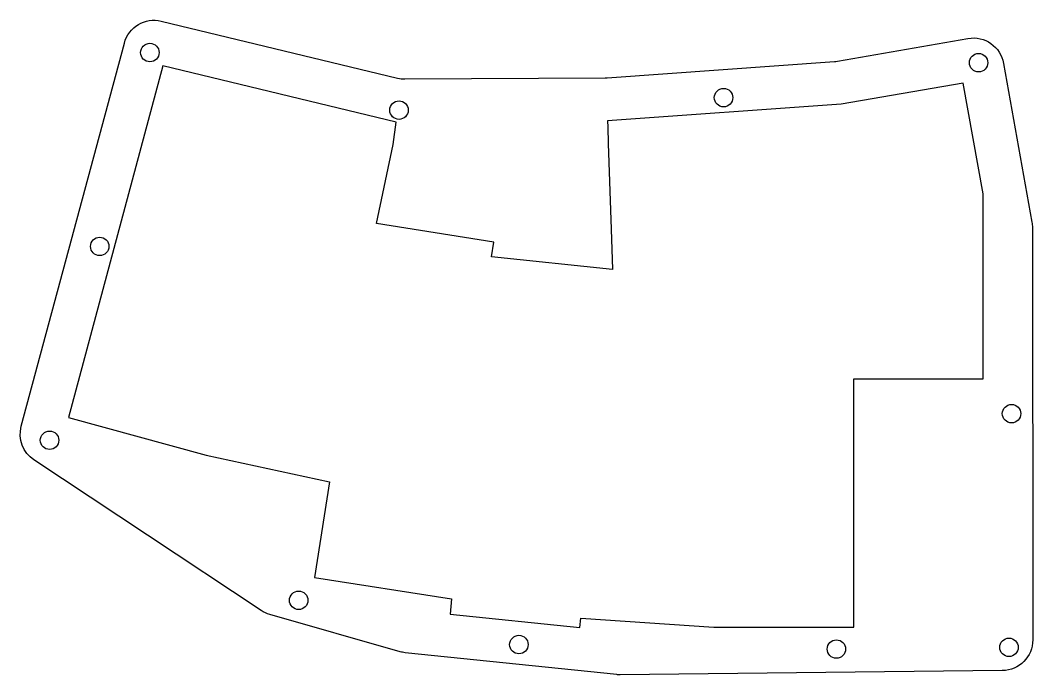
# Model space of a CAD drawing. Header units: millimetres. Extents: x 52 to 216, y -103 to 3.
import ezdxf

# ---------------------------------------------------------------- set-up
doc = ezdxf.new("R2010")
doc.units = ezdxf.units.MM
doc.layers.get('0').update_dxf_attribs({"linetype": 'CONTINUOUS'})

msp = doc.modelspace()

# ---------------------------------------------------------------- linework, layer by layer
msp.add_lwpolyline([(114.4, -99.88, -0.04353), (113.55, -99.72), (92.41, -93.7, -0.077382), (91.01, -93.05), (54.13, -68.56, -0.322246), (52.07, -63.1), (68.8, -0.84, -0.406753), (74.8, 2.73), (113.14, -6.53, 0.060665), (114.34, -6.67), (146.82, -6.49, 0.016376), (147.15, -6.48), (184.05, -3.85, 0.025484), (184.55, -3.79), (205.74, -0.09, -0.413275), (211.52, -4.14), (216.11, -29.94, -0.043817), (216.19, -30.81), (216.25, -94.54), (216.25, -97.8, -0.411059), (211.31, -102.8), (149.3, -103.47, -0.028542), (148.73, -103.44)], format="xyb", close=True)
msp.add_lwpolyline([(206.52, -55.41), (208.21, -55.41), (208.19, -25.35), (204.98, -7.33), (185.15, -10.79), (147.25, -13.49), (147.29, -14.49), (147.35, -17.18), (147.83, -31.07), (148.04, -37.65), (128.42, -35.59), (128.8, -33.2), (109.72, -30.18), (112.45, -17.31), (112.91, -13.68), (75.05, -4.53), (59.71, -61.66), (82.08, -67.77), (102.11, -72.14), (99.67, -87.65), (121.92, -91.11), (121.66, -93.6), (142.75, -95.78), (142.9, -94.29), (164.48, -95.75), (187.21, -95.75), (187.21, -55.41)], close=True)
for centre in [(72.94, -2.38), (207.46, -4.03), (166.06, -9.71), (113.38, -11.74), (64.8, -33.88), (212.81, -61.05), (56.66, -65.37), (97.1, -91.37), (132.84, -98.56), (184.38, -99.29), (212.39, -99.01)]:
    msp.add_circle(centre, 1.5)

doc.saveas('drawing.dxf')
